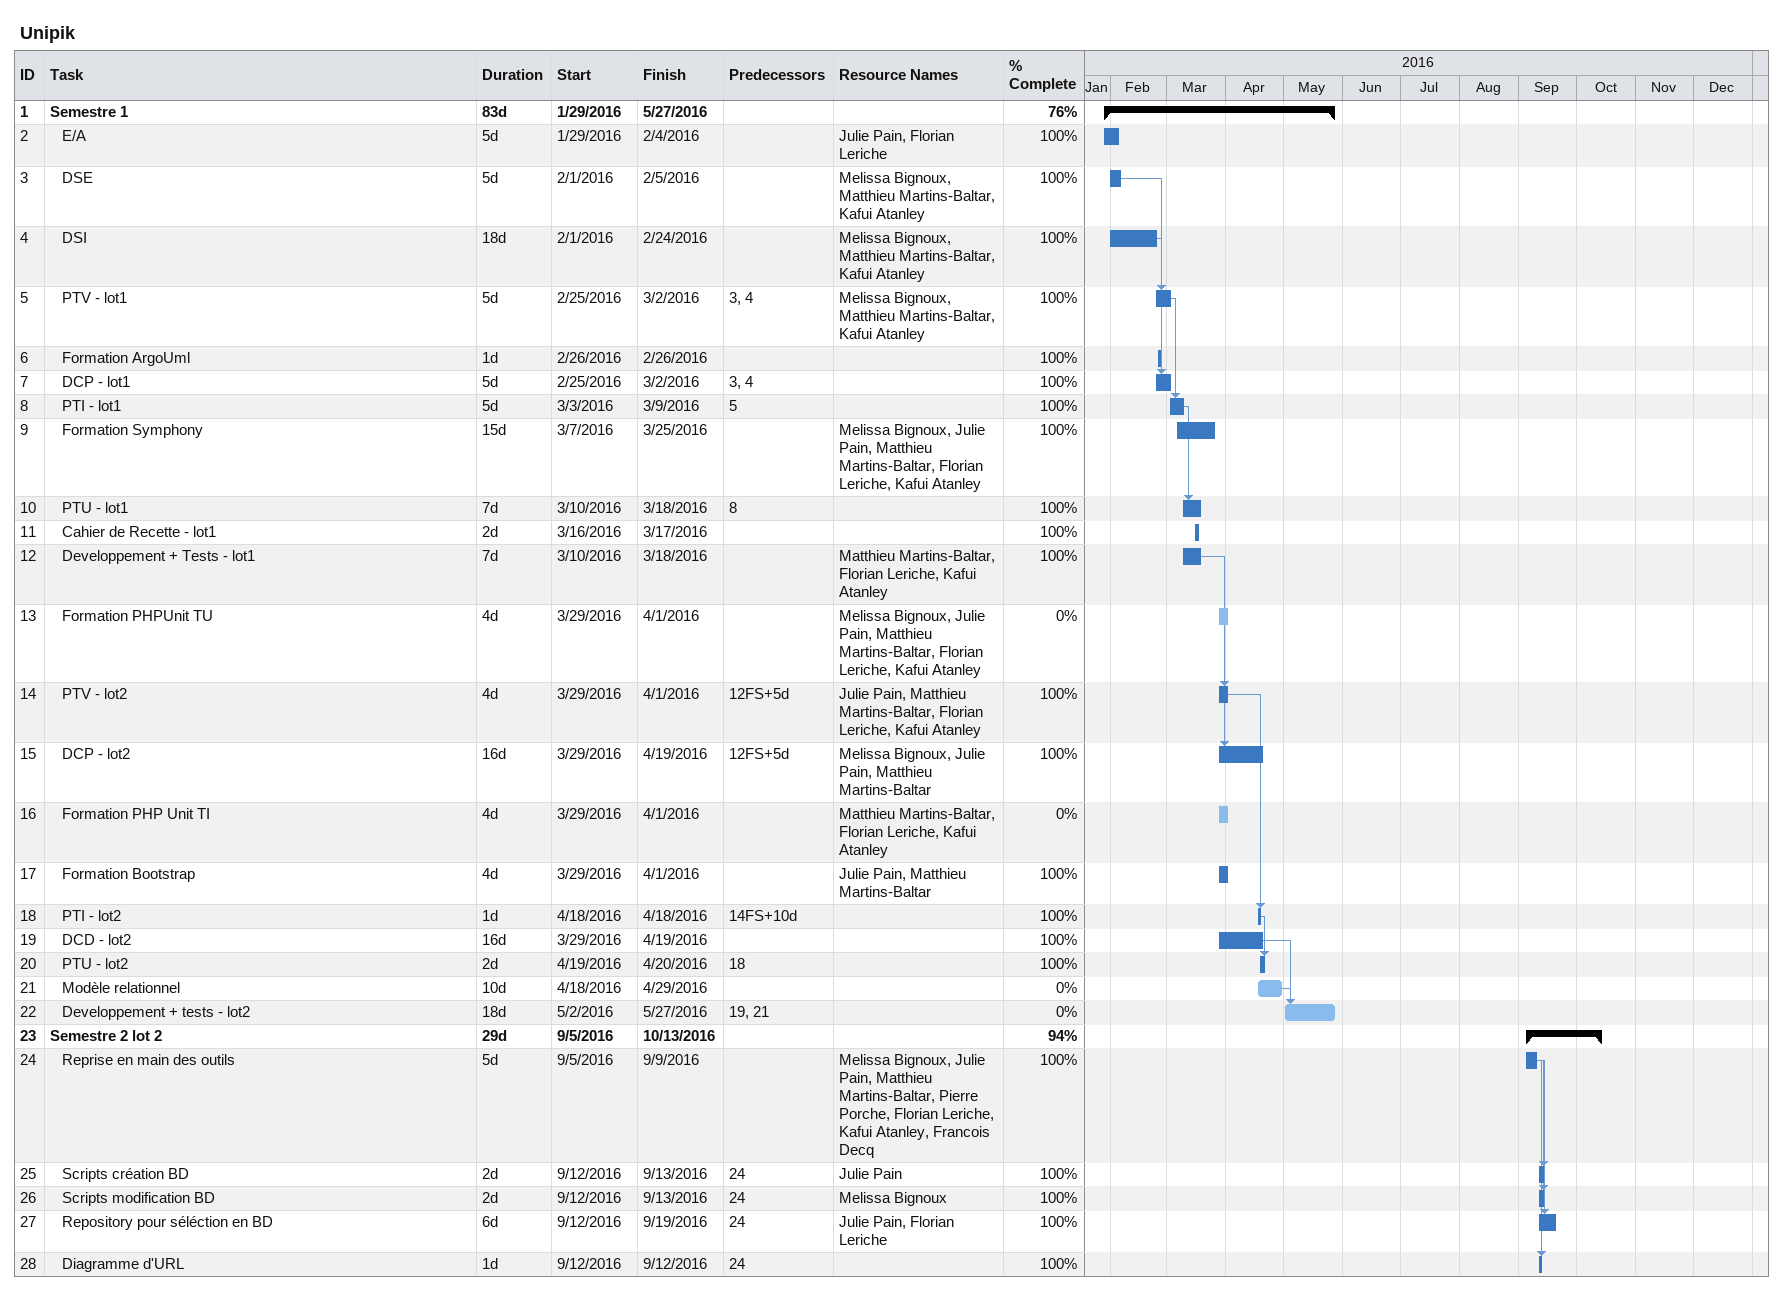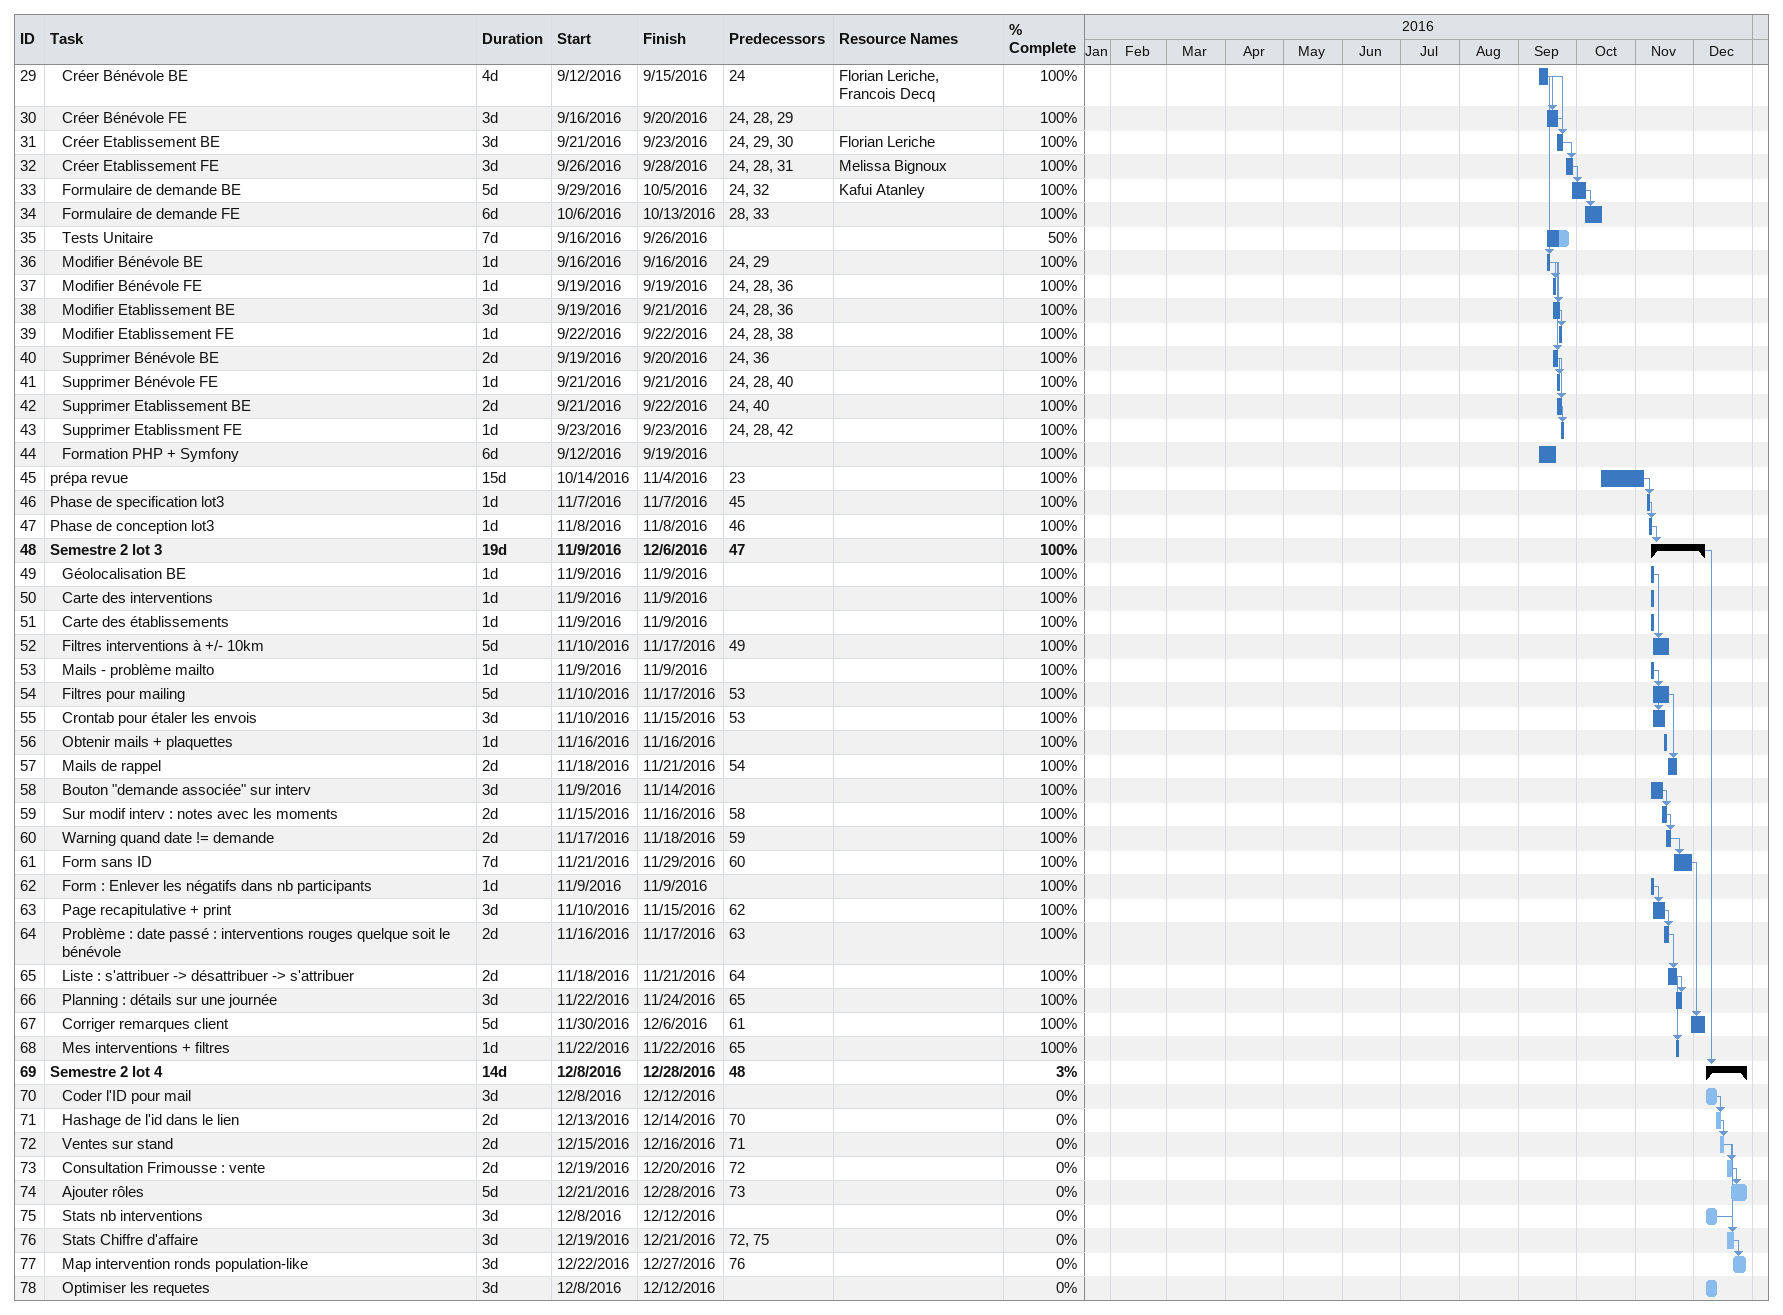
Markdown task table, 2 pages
Unipik

| ID | Level | Task | Duration | Start | Finish | Predecessors | Resources | % complete |
|---|---|---|---|---|---|---|---|---|
| 1 | 1 | **Semestre 1** | 83d | 2016-01-29 | 2016-05-27 |  |  | 76 |
| 2 | 2 | E/A | 5d | 2016-01-29 | 2016-02-04 |  | Julie Pain, Florian Leriche | 100 |
| 3 | 2 | DSE | 5d | 2016-02-01 | 2016-02-05 |  | Melissa Bignoux, Matthieu Martins-Baltar, Kafui Atanley | 100 |
| 4 | 2 | DSI | 18d | 2016-02-01 | 2016-02-24 |  | Melissa Bignoux, Matthieu Martins-Baltar, Kafui Atanley | 100 |
| 5 | 2 | PTV - lot1 | 5d | 2016-02-25 | 2016-03-02 | 3, 4 | Melissa Bignoux, Matthieu Martins-Baltar, Kafui Atanley | 100 |
| 6 | 2 | Formation ArgoUml | 1d | 2016-02-26 | 2016-02-26 |  |  | 100 |
| 7 | 2 | DCP - lot1 | 5d | 2016-02-25 | 2016-03-02 | 3, 4 |  | 100 |
| 8 | 2 | PTI - lot1 | 5d | 2016-03-03 | 2016-03-09 | 5 |  | 100 |
| 9 | 2 | Formation Symphony | 15d | 2016-03-07 | 2016-03-25 |  | Melissa Bignoux, Julie Pain, Matthieu Martins-Baltar, Florian Leriche, Kafui Atanley | 100 |
| 10 | 2 | PTU - lot1 | 7d | 2016-03-10 | 2016-03-18 | 8 |  | 100 |
| 11 | 2 | Cahier de Recette - lot1 | 2d | 2016-03-16 | 2016-03-17 |  |  | 100 |
| 12 | 2 | Developpement + Tests - lot1 | 7d | 2016-03-10 | 2016-03-18 |  | Matthieu Martins-Baltar, Florian Leriche, Kafui Atanley | 100 |
| 13 | 2 | Formation PHPUnit TU | 4d | 2016-03-29 | 2016-04-01 |  | Melissa Bignoux, Julie Pain, Matthieu Martins-Baltar, Florian Leriche, Kafui Atanley | 0 |
| 14 | 2 | PTV - lot2 | 4d | 2016-03-29 | 2016-04-01 | 12FS+5d | Julie Pain, Matthieu Martins-Baltar, Florian Leriche, Kafui Atanley | 100 |
| 15 | 2 | DCP - lot2 | 16d | 2016-03-29 | 2016-04-19 | 12FS+5d | Melissa Bignoux, Julie Pain, Matthieu Martins-Baltar | 100 |
| 16 | 2 | Formation PHP Unit TI | 4d | 2016-03-29 | 2016-04-01 |  | Matthieu Martins-Baltar, Florian Leriche, Kafui Atanley | 0 |
| 17 | 2 | Formation Bootstrap | 4d | 2016-03-29 | 2016-04-01 |  | Julie Pain, Matthieu Martins-Baltar | 100 |
| 18 | 2 | PTI - lot2 | 1d | 2016-04-18 | 2016-04-18 | 14FS+10d |  | 100 |
| 19 | 2 | DCD - lot2 | 16d | 2016-03-29 | 2016-04-19 |  |  | 100 |
| 20 | 2 | PTU - lot2 | 2d | 2016-04-19 | 2016-04-20 | 18 |  | 100 |
| 21 | 2 | Modèle relationnel | 10d | 2016-04-18 | 2016-04-29 |  |  | 0 |
| 22 | 2 | Developpement + tests - lot2 | 18d | 2016-05-02 | 2016-05-27 | 19, 21 |  | 0 |
| 23 | 1 | **Semestre 2 lot 2** | 29d | 2016-09-05 | 2016-10-13 |  |  | 94 |
| 24 | 2 | Reprise en main des outils | 5d | 2016-09-05 | 2016-09-09 |  | Melissa Bignoux, Julie Pain, Matthieu Martins-Baltar, Pierre Porche, Florian Leriche, Kafui Atanley, Francois Decq | 100 |
| 25 | 2 | Scripts création BD | 2d | 2016-09-12 | 2016-09-13 | 24 | Julie Pain | 100 |
| 26 | 2 | Scripts modification BD | 2d | 2016-09-12 | 2016-09-13 | 24 | Melissa Bignoux | 100 |
| 27 | 2 | Repository pour séléction en BD | 6d | 2016-09-12 | 2016-09-19 | 24 | Julie Pain, Florian Leriche | 100 |
| 28 | 2 | Diagramme d'URL | 1d | 2016-09-12 | 2016-09-12 | 24 |  | 100 |
| 29 | 2 | Créer Bénévole BE | 4d | 2016-09-12 | 2016-09-15 | 24 | Florian Leriche, Francois Decq | 100 |
| 30 | 2 | Créer Bénévole FE | 3d | 2016-09-16 | 2016-09-20 | 24, 28, 29 |  | 100 |
| 31 | 2 | Créer Etablissement BE | 3d | 2016-09-21 | 2016-09-23 | 24, 29, 30 | Florian Leriche | 100 |
| 32 | 2 | Créer Etablissement FE | 3d | 2016-09-26 | 2016-09-28 | 24, 28, 31 | Melissa Bignoux | 100 |
| 33 | 2 | Formulaire de demande BE | 5d | 2016-09-29 | 2016-10-05 | 24, 32 | Kafui Atanley | 100 |
| 34 | 2 | Formulaire de demande FE | 6d | 2016-10-06 | 2016-10-13 | 28, 33 |  | 100 |
| 35 | 2 | Tests Unitaire | 7d | 2016-09-16 | 2016-09-26 |  |  | 50 |
| 36 | 2 | Modifier Bénévole BE | 1d | 2016-09-16 | 2016-09-16 | 24, 29 |  | 100 |
| 37 | 2 | Modifier Bénévole FE | 1d | 2016-09-19 | 2016-09-19 | 24, 28, 36 |  | 100 |
| 38 | 2 | Modifier Etablissement BE | 3d | 2016-09-19 | 2016-09-21 | 24, 28, 36 |  | 100 |
| 39 | 2 | Modifier Etablissement FE | 1d | 2016-09-22 | 2016-09-22 | 24, 28, 38 |  | 100 |
| 40 | 2 | Supprimer Bénévole BE | 2d | 2016-09-19 | 2016-09-20 | 24, 36 |  | 100 |
| 41 | 2 | Supprimer Bénévole FE | 1d | 2016-09-21 | 2016-09-21 | 24, 28, 40 |  | 100 |
| 42 | 2 | Supprimer Etablissement BE | 2d | 2016-09-21 | 2016-09-22 | 24, 40 |  | 100 |
| 43 | 2 | Supprimer Etablissment FE | 1d | 2016-09-23 | 2016-09-23 | 24, 28, 42 |  | 100 |
| 44 | 2 | Formation PHP + Symfony | 6d | 2016-09-12 | 2016-09-19 |  |  | 100 |
| 45 | 1 | prépa revue | 15d | 2016-10-14 | 2016-11-04 | 23 |  | 100 |
| 46 | 1 | Phase de specification lot3 | 1d | 2016-11-07 | 2016-11-07 | 45 |  | 100 |
| 47 | 1 | Phase de conception lot3 | 1d | 2016-11-08 | 2016-11-08 | 46 |  | 100 |
| 48 | 1 | **Semestre 2 lot 3** | 19d | 2016-11-09 | 2016-12-06 | 47 |  | 100 |
| 49 | 2 | Géolocalisation BE | 1d | 2016-11-09 | 2016-11-09 |  |  | 100 |
| 50 | 2 | Carte des interventions | 1d | 2016-11-09 | 2016-11-09 |  |  | 100 |
| 51 | 2 | Carte des établissements | 1d | 2016-11-09 | 2016-11-09 |  |  | 100 |
| 52 | 2 | Filtres interventions à +/- 10km | 5d | 2016-11-10 | 2016-11-17 | 49 |  | 100 |
| 53 | 2 | Mails - problème mailto | 1d | 2016-11-09 | 2016-11-09 |  |  | 100 |
| 54 | 2 | Filtres pour mailing | 5d | 2016-11-10 | 2016-11-17 | 53 |  | 100 |
| 55 | 2 | Crontab pour étaler les envois | 3d | 2016-11-10 | 2016-11-15 | 53 |  | 100 |
| 56 | 2 | Obtenir mails + plaquettes | 1d | 2016-11-16 | 2016-11-16 |  |  | 100 |
| 57 | 2 | Mails de rappel | 2d | 2016-11-18 | 2016-11-21 | 54 |  | 100 |
| 58 | 2 | Bouton "demande associée" sur interv | 3d | 2016-11-09 | 2016-11-14 |  |  | 100 |
| 59 | 2 | Sur modif interv : notes avec les moments | 2d | 2016-11-15 | 2016-11-16 | 58 |  | 100 |
| 60 | 2 | Warning quand date != demande | 2d | 2016-11-17 | 2016-11-18 | 59 |  | 100 |
| 61 | 2 | Form sans ID | 7d | 2016-11-21 | 2016-11-29 | 60 |  | 100 |
| 62 | 2 | Form : Enlever les négatifs dans nb participants | 1d | 2016-11-09 | 2016-11-09 |  |  | 100 |
| 63 | 2 | Page recapitulative + print | 3d | 2016-11-10 | 2016-11-15 | 62 |  | 100 |
| 64 | 2 | Problème : date passé : interventions rouges quelque soit le bénévole | 2d | 2016-11-16 | 2016-11-17 | 63 |  | 100 |
| 65 | 2 | Liste : s'attribuer -> désattribuer -> s'attribuer | 2d | 2016-11-18 | 2016-11-21 | 64 |  | 100 |
| 66 | 2 | Planning : détails sur une journée | 3d | 2016-11-22 | 2016-11-24 | 65 |  | 100 |
| 67 | 2 | Corriger remarques client | 5d | 2016-11-30 | 2016-12-06 | 61 |  | 100 |
| 68 | 2 | Mes interventions + filtres | 1d | 2016-11-22 | 2016-11-22 | 65 |  | 100 |
| 69 | 1 | **Semestre 2 lot 4** | 14d | 2016-12-08 | 2016-12-28 | 48 |  | 3 |
| 70 | 2 | Coder l'ID pour mail | 3d | 2016-12-08 | 2016-12-12 |  |  | 0 |
| 71 | 2 | Hashage de l'id dans le lien | 2d | 2016-12-13 | 2016-12-14 | 70 |  | 0 |
| 72 | 2 | Ventes sur stand | 2d | 2016-12-15 | 2016-12-16 | 71 |  | 0 |
| 73 | 2 | Consultation Frimousse : vente | 2d | 2016-12-19 | 2016-12-20 | 72 |  | 0 |
| 74 | 2 | Ajouter rôles | 5d | 2016-12-21 | 2016-12-28 | 73 |  | 0 |
| 75 | 2 | Stats nb interventions | 3d | 2016-12-08 | 2016-12-12 |  |  | 0 |
| 76 | 2 | Stats Chiffre d'affaire | 3d | 2016-12-19 | 2016-12-21 | 72, 75 |  | 0 |
| 77 | 2 | Map intervention ronds population-like | 3d | 2016-12-22 | 2016-12-27 | 76 |  | 0 |
| 78 | 2 | Optimiser les requetes | 3d | 2016-12-08 | 2016-12-12 |  |  | 0 |
